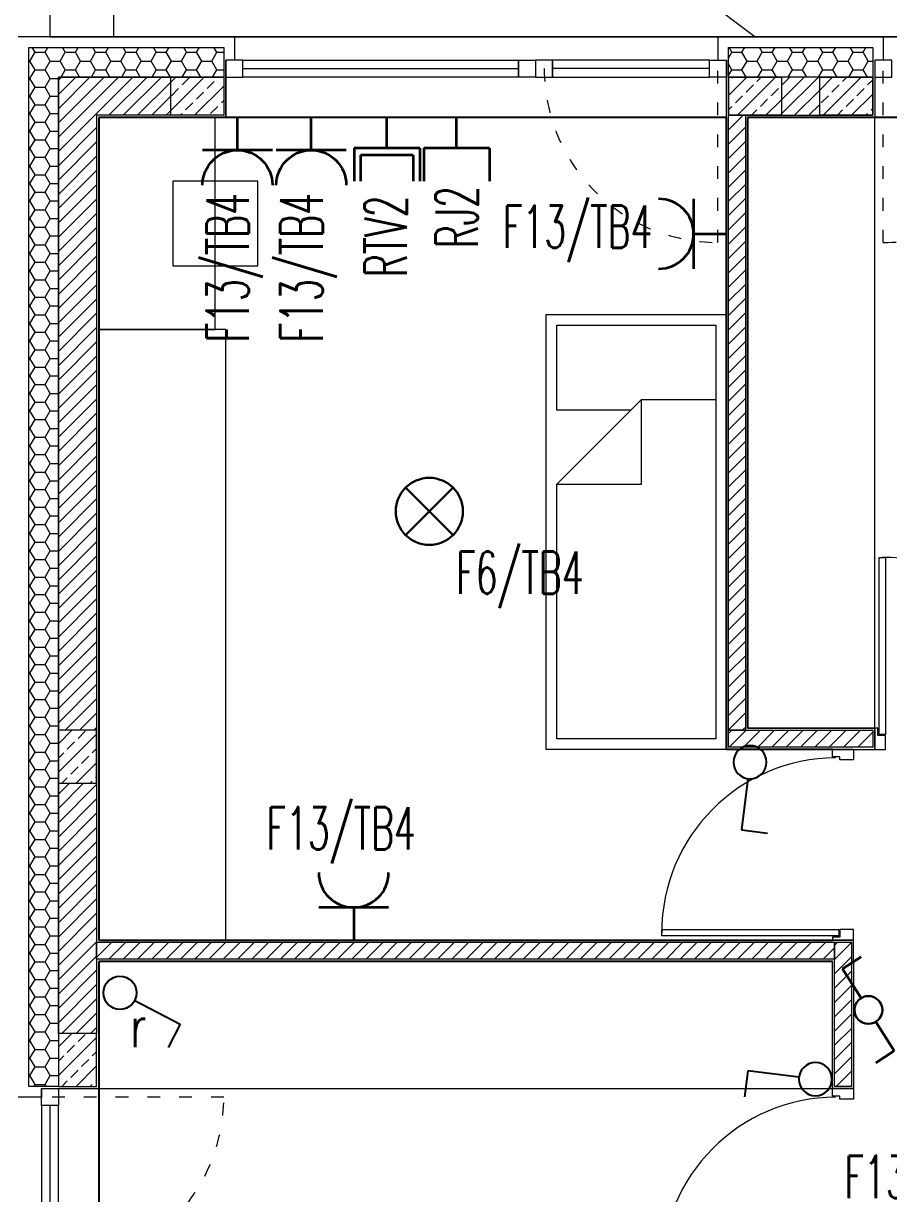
# Model space of a CAD drawing. Header units: millimetres. Extents: x 1780 to 154263, y -7240 to 17216.
# Drawn here: x 76991 to 77399, y 4032 to 4584 of the extents above; entities that cross this region are included whole.
import ezdxf

# ---------------------------------------------------------------- set-up
doc = ezdxf.new("R2010")
doc.units = ezdxf.units.MM
doc.linetypes.add('ACAD_ISO03W100', pattern=[30, 12, -18])
for name, color, linetype, lineweight in [('2d_SX_aranżacja niedrukowana', 191, 'Continuous', 5), ('2d_SX_gruba przekroje', 90, 'Continuous', 20), ('2d_SX_stolarka drzwiowa', 211, 'Continuous', 5), ('2d_SX_stolarka okienna', 5, 'Continuous', 5), ('2d_SX_stolarka okznaczenia', 251, 'Continuous', 5), ('2d_SX_szraf', 251, 'Continuous', 0), ('2d_SX_warstwy', 181, 'Continuous', 9), ('2d_SX_widok', 10, 'Continuous', 9)]:
    doc.layers.add(name, color=color, linetype=linetype, lineweight=lineweight)
doc.layers.add('2d_SX_powierzchnia', color=251, linetype='Continuous', plot=False)
doc.layers.add('2d_SX_rewizja 18 września', color=210, linetype='Continuous')
doc.layers.add('60 instalacje elektryka', color=10, linetype='Continuous')
doc.styles.add('OPIS', font='simplex.shx', dxfattribs={"width": 0.7, "height": 4})

# ---------------------------------------------------------------- blocks, each defined once
blk = doc.blocks.new('PDKLD A2')
at = {"layer": '2d_SX_szraf'}
h = blk.add_hatch(dxfattribs=at)
h.set_pattern_fill('ANSI31', color=8, scale=1.5, angle=180, style=0)
h.set_pattern_definition([(45, (8803.4214, -14537.1416), (-3.36759605, 3.36759605), [])])
h.paths.add_polyline_path([(82564, -11939.24), (82556, -11939.24), (82556, -11649.24), (82564, -11649.24)])
h = blk.add_hatch(dxfattribs=at)
h.set_pattern_fill('ANSI31', color=8, scale=1.5, angle=90, style=0)
h.set_pattern_definition([(45, (8770.9214, -14773.4844), (-3.36759605, 3.36759605), [])])
h.paths.add_polyline_path([(82556, -11947.24), (82556, -11939.24), (82624, -11939.24), (82624, -11947.24)])
h = blk.add_hatch(dxfattribs=at)
h.set_pattern_fill('ANSI31', color=8, scale=1.5, angle=90, style=0)
h.set_pattern_definition([(45, (8770.9214, -14493.4844), (-3.36759605, 3.36759605), [])])
h.paths.add_polyline_path([(82258, -12047.24), (82258, -12039.24), (82606, -12039.24), (82606, -12047.24)])
h = blk.add_hatch(dxfattribs=at)
h.set_pattern_fill('ANSI31', color=8, scale=1.5, angle=180, style=0)
h.set_pattern_definition([(45, (8803.4214, -14756.1416), (-3.36759605, 3.36759605), [])])
h.paths.add_polyline_path([(82614, -12107.24), (82606, -12107.24), (82606, -12039.24), (82614, -12039.24)])
at = {"layer": '2d_SX_aranżacja niedrukowana', "color": 8}
for p, q in [((82625, -11650.24), (82565, -11650.24)), ((82565, -11650.24), (82565, -11938.24)), ((82625, -11938.24), (82625, -11650.24)), ((82319, -11750.24), (82259, -11750.24)), ((82259, -11750.24), (82259, -12038.24)), ((82319, -12038.24), (82319, -11750.24)), ((82565, -11938.24), (82625, -11938.24)), ((82259, -12038.24), (82319, -12038.24)), ((82605, -12048.24), (82259, -12048.24)), ((82259, -12048.24), (82259, -12108.24)), ((82605, -12108.24), (82605, -12048.24)), ((82259, -12108.24), (82605, -12108.24))]:
    blk.add_line(p, q, dxfattribs=at)
for points in [[(82259, -11750.24), (82314, -11750.24), (82314, -11650.24), (82259, -11650.24)], [(82334, -11680.24), (82294, -11680.24), (82294, -11720.24), (82334, -11720.24)], [(82555, -11948.24), (82470, -11948.24), (82470, -11743.24), (82555, -11743.24)]]:
    blk.add_lwpolyline(points, close=True, dxfattribs=at)
for points in [[(82510, -11788.24), (82475, -11788.24), (82475, -11748.24), (82550, -11748.24), (82550, -11783.24)], [(82550, -11783.24), (82550, -11943.24), (82475, -11943.24), (82475, -11823.24)], [(82475, -11823.24), (82515, -11783.24)], [(82475, -11823.24), (82515, -11823.24), (82515, -11783.24)], [(82515, -11783.24), (82550, -11783.24)]]:
    blk.add_lwpolyline(points, dxfattribs=at)
at = {"layer": '2d_SX_gruba przekroje', "color": 8}
for p, q in [((82319, -11612.24), (82221, -11612.24)), ((82319, -11612.24), (82323, -11612.24)), ((82323, -11612.24), (82323, -11623.24)), ((82555, -11612.24), (82551, -11612.24)), ((82551, -11612.24), (82551, -11623.24)), ((82555, -11612.24), (82625, -11612.24)), ((82625, -11612.24), (82629, -11612.24)), ((82629, -11612.24), (82629, -11623.24)), ((82323, -11623.24), (82319, -11623.24)), ((82319, -11650.24), (82319, -11623.24)), ((82551, -11623.24), (82555, -11623.24)), ((82555, -11650.24), (82555, -11623.24)), ((82629, -11623.24), (82625, -11623.24)), ((82625, -11623.24), (82625, -11650.24)), ((82259, -12038.24), (82259, -11650.24)), ((82259, -11650.24), (82319, -11650.24)), ((82555, -11650.24), (82555, -11938.24)), ((82625, -11650.24), (82565, -11650.24)), ((82565, -11938.24), (82565, -11650.24)), ((82555, -11938.24), (82555, -11948.24)), ((82625, -11938.24), (82565, -11938.24)), ((82625, -11948.24), (82625, -11938.24)), ((82555, -11948.24), (82605, -11948.24)), ((82615, -11948.24), (82605, -11948.24)), ((82605, -11948.24), (82605, -11948.24)), ((82615, -11948.24), (82615, -11948.24)), ((82615, -11948.24), (82625, -11948.24)), ((82615, -12038.24), (82259, -12038.24)), ((82615, -12048.24), (82615, -12038.24)), ((82259, -12048.24), (82605, -12048.24)), ((82259, -12108.24), (82259, -12048.24)), ((82605, -12108.24), (82605, -12048.24)), ((82615, -12048.24), (82615, -12108.24)), ((82232, -12112.24), (82221, -12112.24)), ((82232, -12108.24), (82232, -12112.24)), ((82232, -12108.24), (82259, -12108.24)), ((82615, -12108.24), (82605, -12108.24))]:
    blk.add_line(p, q, dxfattribs=at)
at = {"layer": '2d_SX_powierzchnia', "color": 8}
for p, q in [((82555, -11650.24), (82259, -11650.24)), ((82259, -11650.24), (82259, -12038.24)), ((82555, -11948.24), (82555, -11650.24)), ((82983, -11650.24), (82565, -11650.24)), ((82565, -11650.24), (82565, -11938.24)), ((82605, -11948.24), (82555, -11948.24)), ((82259, -12038.24), (82555, -12038.24)), ((82555, -12038.24), (82605, -12038.24)), ((82605, -12048.24), (82259, -12048.24)), ((82259, -12048.24), (82259, -12323.24))]:
    blk.add_line(p, q, dxfattribs=at)
at = {"layer": '2d_SX_stolarka drzwiowa', "color": 8}
for points in [[(82627, -11941.24), (82627, -11857.74), (82630, -11857.74), (82630, -11941.24)], [(82608, -12036.24), (82524.5, -12036.24), (82524.5, -12033.24), (82608, -12033.24)]]:
    blk.add_lwpolyline(points, close=True, dxfattribs=at)
for points in [[(82630, -11941.74), (82626.5, -11941.74), (82626.5, -11938.24), (82625, -11938.24), (82625, -11948.24), (82630, -11948.24), (82630, -11941.74)], [(82605, -11951.74), (82605, -11948.24), (82615, -11948.24), (82615, -11953.24), (82608.5, -11953.24), (82608.5, -11951.74), (82605, -11951.74)], [(82608.5, -12033.24), (82608.5, -12036.74), (82605, -12036.74), (82605, -12038.24), (82615, -12038.24), (82615, -12033.24), (82608.5, -12033.24)], [(82605, -12111.74), (82605, -12108.24), (82615, -12108.24), (82615, -12113.24), (82608.5, -12113.24), (82608.5, -12111.74), (82605, -12111.74)]]:
    blk.add_lwpolyline(points, dxfattribs=at)
at = {"layer": '2d_SX_stolarka okienna', "color": 8, "linetype": 'ACAD_ISO03W100', "ltscale": 0.5}
for p, q in [((82551, -11709.24), (82551, -11627.24)), ((82629, -11709.24), (82629, -11627.24)), ((82318, -12112.24), (82236, -12112.24))]:
    blk.add_line(p, q, dxfattribs=at)
at = {"layer": '2d_SX_stolarka okienna', "color": 8}
for points in [[(82319, -11631.24), (82327, -11631.24), (82327, -11623.24), (82319, -11623.24), (82319, -11631.24)], [(82327, -11631.24), (82327, -11623.24), (82457, -11623.24), (82457, -11631.24)], [(82465, -11631.24), (82457, -11631.24), (82457, -11623.24), (82465, -11623.24), (82465, -11631.24)], [(82465, -11631.24), (82473, -11631.24), (82473, -11623.24), (82465, -11623.24), (82465, -11631.24)], [(82547, -11631.24), (82547, -11623.24), (82473, -11623.24), (82473, -11631.24)], [(82555, -11631.24), (82547, -11631.24), (82547, -11623.24), (82555, -11623.24), (82555, -11631.24)], [(82625, -11631.24), (82633, -11631.24), (82633, -11623.24), (82625, -11623.24), (82625, -11631.24)], [(82240, -12108.24), (82240, -12116.24), (82232, -12116.24), (82232, -12108.24), (82240, -12108.24)], [(82240, -12116.24), (82232, -12116.24), (82232, -12190.24), (82240, -12190.24)]]:
    blk.add_lwpolyline(points, close=True, dxfattribs=at)
for points in [[(82327, -11627.24), (82457, -11627.24)], [(82547, -11627.24), (82473, -11627.24)], [(82236, -12116.24), (82236, -12190.24)]]:
    blk.add_lwpolyline(points, dxfattribs=at)
at = {"layer": '2d_SX_stolarka okienna', "color": 8, "linetype": 'ACAD_ISO03W100', "ltscale": 0.5}
for centre, start, end in [((82551.17, -11627.17), 180.0486, 269.8832), ((82628.84, -11627.17), 270.1168, 359.9514), ((82235.93, -12112.07), 270.0486, 359.8832)]:
    blk.add_arc(centre, 82.07, start, end, dxfattribs=at)
at = {"layer": '2d_SX_stolarka okznaczenia', "color": 8}
for centre, start, end in [((82628.58, -11940.16), 0.2975, 90.0508), ((82606.93, -12034.66), 90.2975, 180.0508), ((82606.93, -12194.66), 90.2975, 180.0508)]:
    blk.add_arc(centre, 82.43, start, end, dxfattribs=at)
at = {"layer": '2d_SX_szraf', "color": 8}
for p, q in [((82266, -11359.24), (82266, -11612.24)), ((82568.45, -11612.24), (82366, -11459.24))]:
    blk.add_line(p, q, dxfattribs=at)
at = {"layer": '2d_SX_szraf', "color": 8, "linetype": 'Continuous'}
for p, q in [((82226.61, -11623.67), (82228.99, -11619.54)), ((82228.99, -11619.54), (82227.66, -11617.24)), ((82228.99, -11619.54), (82233.75, -11619.54)), ((82233.75, -11619.54), (82235.08, -11617.24)), ((82236.13, -11623.67), (82233.75, -11619.54)), ((82240.89, -11623.67), (82243.27, -11619.54)), ((82243.27, -11619.54), (82241.94, -11617.24)), ((82243.28, -11619.54), (82248.04, -11619.54)), ((82248.04, -11619.54), (82249.37, -11617.24)), ((82250.42, -11623.67), (82248.04, -11619.54)), ((82255.18, -11623.67), (82257.56, -11619.54)), ((82257.56, -11619.54), (82256.23, -11617.24)), ((82257.56, -11619.54), (82262.33, -11619.54)), ((82262.32, -11619.54), (82263.66, -11617.24)), ((82264.71, -11623.67), (82262.32, -11619.54)), ((82269.47, -11623.67), (82271.85, -11619.54)), ((82271.85, -11619.54), (82270.52, -11617.24)), ((82271.85, -11619.54), (82276.61, -11619.54)), ((82276.61, -11619.54), (82277.94, -11617.24)), ((82278.99, -11623.67), (82276.61, -11619.54)), ((82283.76, -11623.67), (82286.14, -11619.54)), ((82286.14, -11619.54), (82284.81, -11617.24)), ((82286.14, -11619.54), (82290.9, -11619.54)), ((82290.9, -11619.54), (82292.23, -11617.24)), ((82293.28, -11623.67), (82290.9, -11619.54)), ((82298.04, -11623.67), (82300.42, -11619.54)), ((82300.42, -11619.54), (82299.09, -11617.24)), ((82300.43, -11619.54), (82305.19, -11619.54)), ((82305.19, -11619.54), (82306.52, -11617.24)), ((82307.57, -11623.67), (82305.19, -11619.54)), ((82312.33, -11623.67), (82314.71, -11619.54)), ((82314.71, -11619.54), (82313.38, -11617.24)), ((82314.71, -11619.54), (82318, -11619.54)), ((82556, -11622.31), (82557.6, -11619.54)), ((82557.6, -11619.54), (82556.27, -11617.24)), ((82557.6, -11619.54), (82562.36, -11619.54)), ((82562.36, -11619.54), (82563.69, -11617.24)), ((82564.74, -11623.67), (82562.36, -11619.54)), ((82569.51, -11623.67), (82571.89, -11619.54)), ((82571.89, -11619.54), (82570.56, -11617.24)), ((82571.89, -11619.54), (82576.65, -11619.54)), ((82576.65, -11619.54), (82577.98, -11617.24)), ((82579.03, -11623.67), (82576.65, -11619.54)), ((82583.79, -11623.67), (82586.17, -11619.54)), ((82586.17, -11619.54), (82584.84, -11617.24)), ((82586.18, -11619.54), (82590.94, -11619.54)), ((82590.94, -11619.54), (82592.27, -11617.24)), ((82593.32, -11623.67), (82590.94, -11619.54)), ((82598.08, -11623.67), (82600.46, -11619.54)), ((82600.46, -11619.54), (82599.13, -11617.24)), ((82600.46, -11619.54), (82605.23, -11619.54)), ((82605.22, -11619.54), (82606.56, -11617.24)), ((82607.61, -11623.67), (82605.22, -11619.54)), ((82612.37, -11623.67), (82614.75, -11619.54)), ((82614.75, -11619.54), (82613.42, -11617.24)), ((82614.75, -11619.54), (82619.51, -11619.54)), ((82619.51, -11619.54), (82620.84, -11617.24)), ((82621.89, -11623.67), (82619.51, -11619.54)), ((82226, -11623.67), (82226.61, -11623.67)), ((82228.99, -11627.79), (82226.61, -11623.67)), ((82233.75, -11627.79), (82236.13, -11623.67)), ((82236.13, -11623.67), (82240.89, -11623.67)), ((82243.27, -11627.79), (82240.89, -11623.67)), ((82248.04, -11627.79), (82250.42, -11623.67)), ((82250.42, -11623.67), (82255.18, -11623.67)), ((82257.56, -11627.79), (82255.18, -11623.67)), ((82262.32, -11627.79), (82264.71, -11623.67)), ((82264.71, -11623.67), (82269.47, -11623.67)), ((82271.85, -11627.79), (82269.47, -11623.67)), ((82276.61, -11627.79), (82278.99, -11623.67)), ((82278.99, -11623.67), (82283.76, -11623.67)), ((82286.14, -11627.79), (82283.76, -11623.67)), ((82290.9, -11627.79), (82293.28, -11623.67)), ((82293.28, -11623.67), (82298.04, -11623.67)), ((82300.42, -11627.79), (82298.04, -11623.67)), ((82305.19, -11627.79), (82307.57, -11623.67)), ((82307.57, -11623.67), (82312.33, -11623.67)), ((82314.71, -11627.79), (82312.33, -11623.67)), ((82557.6, -11627.79), (82556, -11625.02)), ((82562.36, -11627.79), (82564.74, -11623.67)), ((82564.74, -11623.67), (82569.51, -11623.67)), ((82571.89, -11627.79), (82569.51, -11623.67)), ((82576.65, -11627.79), (82579.03, -11623.67)), ((82579.03, -11623.67), (82583.79, -11623.67)), ((82586.17, -11627.79), (82583.79, -11623.67)), ((82590.94, -11627.79), (82593.32, -11623.67)), ((82593.32, -11623.67), (82598.08, -11623.67)), ((82600.46, -11627.79), (82598.08, -11623.67)), ((82605.22, -11627.79), (82607.61, -11623.67)), ((82607.61, -11623.67), (82612.37, -11623.67)), ((82614.75, -11627.79), (82612.37, -11623.67)), ((82619.51, -11627.79), (82621.89, -11623.67)), ((82621.89, -11623.67), (82624, -11623.67)), ((82226, -11631.91), (82226.61, -11631.91)), ((82226.61, -11631.91), (82228.99, -11627.79)), ((82228.99, -11636.04), (82226.61, -11631.91)), ((82228.99, -11627.79), (82233.75, -11627.79)), ((82236.13, -11631.91), (82233.75, -11627.79)), ((82233.75, -11636.04), (82236.13, -11631.91)), ((82236.13, -11631.91), (82240, -11631.91)), ((82240, -11632.66), (82241.42, -11631.24)), ((82240, -11639.39), (82248.16, -11631.24)), ((82240, -11646.13), (82254.89, -11631.24)), ((82240, -11652.86), (82261.63, -11631.24)), ((82240, -11659.6), (82268.36, -11631.24)), ((82240, -11666.33), (82275.1, -11631.24)), ((82241.29, -11631.24), (82243.27, -11627.79)), ((82243.28, -11627.79), (82248.04, -11627.79)), ((82250.03, -11631.24), (82248.04, -11627.79)), ((82255.57, -11631.24), (82257.56, -11627.79)), ((82257.56, -11627.79), (82262.33, -11627.79)), ((82264.31, -11631.24), (82262.32, -11627.79)), ((82263.84, -11649.24), (82281.84, -11631.24)), ((82269.86, -11631.24), (82271.85, -11627.79)), ((82270.57, -11649.24), (82288.57, -11631.24)), ((82271.85, -11627.79), (82276.61, -11627.79)), ((82278.6, -11631.24), (82276.61, -11627.79)), ((82284.15, -11631.24), (82286.14, -11627.79)), ((82286.14, -11627.79), (82290.9, -11627.79)), ((82292.89, -11631.24), (82290.9, -11627.79)), ((82292.99, -11633.55), (82295.31, -11631.24)), ((82292.99, -11647.03), (82308.78, -11631.24)), ((82298.32, -11634.95), (82301.69, -11631.58)), ((82298.44, -11631.24), (82300.42, -11627.79)), ((82300.43, -11627.79), (82305.19, -11627.79)), ((82307.18, -11631.24), (82305.19, -11627.79)), ((82312.72, -11631.24), (82314.71, -11627.79)), ((82314.71, -11627.79), (82318, -11627.79)), ((82315.16, -11631.58), (82315.51, -11631.24)), ((82556, -11630.56), (82557.6, -11627.79)), ((82556, -11639.95), (82564.71, -11631.24)), ((82557.6, -11627.79), (82562.36, -11627.79)), ((82557.63, -11631.58), (82557.98, -11631.24)), ((82560.18, -11649.24), (82578.18, -11631.24)), ((82564.35, -11631.24), (82562.36, -11627.79)), ((82569.42, -11633.27), (82571.45, -11631.24)), ((82569.9, -11631.24), (82571.89, -11627.79)), ((82571.89, -11627.79), (82576.65, -11627.79)), ((82578.64, -11631.24), (82576.65, -11627.79)), ((82581, -11635.15), (82584.92, -11631.24)), ((82581, -11641.89), (82591.65, -11631.24)), ((82581, -11648.62), (82598.39, -11631.24)), ((82584.19, -11631.24), (82586.17, -11627.79)), ((82586.18, -11627.79), (82590.94, -11627.79)), ((82592.93, -11631.24), (82590.94, -11627.79)), ((82598.47, -11631.24), (82600.46, -11627.79)), ((82599, -11637.36), (82605.12, -11631.24)), ((82600.46, -11627.79), (82605.23, -11627.79)), ((82600.59, -11649.24), (82618.59, -11631.24)), ((82607.21, -11631.24), (82605.22, -11627.79)), ((82609.83, -11633.27), (82611.86, -11631.24)), ((82612.76, -11631.24), (82614.75, -11627.79)), ((82614.75, -11627.79), (82619.51, -11627.79)), ((82621.5, -11631.24), (82619.51, -11627.79)), ((82226.61, -11640.16), (82228.99, -11636.04)), ((82228.99, -11636.04), (82233.75, -11636.04)), ((82236.13, -11640.16), (82233.75, -11636.04)), ((82277.31, -11649.24), (82292.99, -11633.55)), ((82293.27, -11640), (82296.64, -11636.64)), ((82304.25, -11649.24), (82317.99, -11635.5)), ((82310.11, -11636.64), (82313.48, -11633.27)), ((82317.99, -11635.5), (82318, -11635.48)), ((82564.36, -11638.32), (82567.73, -11634.95)), ((82576.15, -11640), (82579.52, -11636.64)), ((82587.12, -11649.24), (82599, -11637.36)), ((82604.78, -11638.32), (82608.14, -11634.95)), ((82616.56, -11640), (82619.93, -11636.64)), ((82621.61, -11634.95), (82624, -11632.56)), ((82226, -11640.16), (82226.61, -11640.16)), ((82228.99, -11644.29), (82226.61, -11640.16)), ((82233.75, -11644.29), (82236.13, -11640.16)), ((82236.13, -11640.16), (82240, -11640.16)), ((82284.04, -11649.24), (82292.99, -11640.29)), ((82300.01, -11646.74), (82303.38, -11643.37)), ((82305.06, -11641.69), (82308.43, -11638.32)), ((82316.85, -11643.37), (82317.99, -11642.23)), ((82317.99, -11642.23), (82318, -11642.21)), ((82559.31, -11643.37), (82562.68, -11640)), ((82571.1, -11645.05), (82574.47, -11641.69)), ((82573.65, -11649.24), (82581, -11641.89)), ((82599.72, -11643.37), (82603.09, -11640)), ((82611.51, -11645.05), (82614.88, -11641.69)), ((82614.07, -11649.24), (82624, -11639.3)), ((82226, -11648.41), (82226.61, -11648.41)), ((82226.61, -11648.41), (82228.99, -11644.29)), ((82228.99, -11652.54), (82226.61, -11648.41)), ((82228.99, -11644.29), (82233.75, -11644.29)), ((82236.13, -11648.41), (82233.75, -11644.29)), ((82233.75, -11652.54), (82236.13, -11648.41)), ((82236.13, -11648.41), (82240, -11648.41)), ((82290.78, -11649.24), (82292.99, -11647.03)), ((82297.51, -11649.24), (82298.32, -11648.42)), ((82311.79, -11648.42), (82315.16, -11645.05)), ((82317.99, -11648.97), (82318, -11648.95)), ((82556, -11646.68), (82557.63, -11645.05)), ((82566.92, -11649.24), (82569.42, -11646.74)), ((82580.39, -11649.24), (82581, -11648.62)), ((82593.86, -11649.24), (82599, -11644.09)), ((82607.33, -11649.24), (82609.83, -11646.74)), ((82620.8, -11649.24), (82621.61, -11648.42)), ((82623.3, -11646.74), (82624, -11646.03)), ((82226.61, -11656.66), (82228.99, -11652.54)), ((82228.99, -11652.54), (82233.75, -11652.54)), ((82236.13, -11656.66), (82233.75, -11652.54)), ((82317.72, -11649.24), (82317.99, -11648.97)), ((82226, -11656.66), (82226.61, -11656.66)), ((82228.99, -11660.79), (82226.61, -11656.66)), ((82233.75, -11660.79), (82236.13, -11656.66)), ((82236.13, -11656.66), (82240, -11656.66)), ((82240, -11673.07), (82258, -11655.07)), ((82226, -11664.91), (82226.61, -11664.91)), ((82226.61, -11664.91), (82228.99, -11660.79)), ((82228.99, -11669.03), (82226.61, -11664.91)), ((82228.99, -11660.79), (82233.75, -11660.79)), ((82236.13, -11664.91), (82233.75, -11660.79)), ((82233.75, -11669.03), (82236.13, -11664.91)), ((82236.13, -11664.91), (82240, -11664.91)), ((82240, -11679.8), (82258, -11661.8)), ((82226.61, -11673.16), (82228.99, -11669.03)), ((82228.99, -11669.03), (82233.75, -11669.03)), ((82236.13, -11673.16), (82233.75, -11669.03)), ((82240, -11686.54), (82258, -11668.54)), ((82226, -11673.16), (82226.61, -11673.16)), ((82228.99, -11677.28), (82226.61, -11673.16)), ((82233.75, -11677.28), (82236.13, -11673.16)), ((82236.13, -11673.16), (82240, -11673.16)), ((82240, -11693.27), (82258, -11675.27)), ((82226, -11681.41), (82226.61, -11681.41)), ((82226.61, -11681.41), (82228.99, -11677.28)), ((82228.99, -11685.53), (82226.61, -11681.41)), ((82228.99, -11677.28), (82233.75, -11677.28)), ((82236.13, -11681.41), (82233.75, -11677.28)), ((82233.75, -11685.53), (82236.13, -11681.41)), ((82236.13, -11681.41), (82240, -11681.41)), ((82240, -11700.01), (82258, -11682.01)), ((82226.61, -11689.66), (82228.99, -11685.53)), ((82228.99, -11685.53), (82233.75, -11685.53)), ((82236.13, -11689.66), (82233.75, -11685.53)), ((82226, -11689.66), (82226.61, -11689.66)), ((82228.99, -11693.78), (82226.61, -11689.66)), ((82233.75, -11693.78), (82236.13, -11689.66)), ((82236.13, -11689.66), (82240, -11689.66)), ((82240, -11706.74), (82258, -11688.74)), ((82226, -11697.91), (82226.61, -11697.91)), ((82226.61, -11697.91), (82228.99, -11693.78)), ((82228.99, -11702.03), (82226.61, -11697.91)), ((82228.99, -11693.78), (82233.75, -11693.78)), ((82236.13, -11697.91), (82233.75, -11693.78)), ((82233.75, -11702.03), (82236.13, -11697.91)), ((82236.13, -11697.91), (82240, -11697.91)), ((82240, -11713.48), (82258, -11695.48)), ((82226.61, -11706.15), (82228.99, -11702.03)), ((82228.99, -11702.03), (82233.75, -11702.03)), ((82236.13, -11706.15), (82233.75, -11702.03)), ((82240, -11720.21), (82258, -11702.21)), ((82226, -11706.15), (82226.61, -11706.15)), ((82228.99, -11710.28), (82226.61, -11706.15)), ((82233.75, -11710.28), (82236.13, -11706.15)), ((82236.13, -11706.15), (82240, -11706.15)), ((82240, -11726.95), (82258, -11708.95)), ((82226, -11714.4), (82226.61, -11714.4)), ((82226.61, -11714.4), (82228.99, -11710.28)), ((82228.99, -11718.53), (82226.61, -11714.4)), ((82228.99, -11710.28), (82233.75, -11710.28)), ((82236.13, -11714.4), (82233.75, -11710.28)), ((82233.75, -11718.53), (82236.13, -11714.4)), ((82236.13, -11714.4), (82240, -11714.4)), ((82226.61, -11722.65), (82228.99, -11718.53)), ((82228.99, -11718.53), (82233.75, -11718.53)), ((82236.13, -11722.65), (82233.75, -11718.53)), ((82240, -11733.68), (82258, -11715.68)), ((82226, -11722.65), (82226.61, -11722.65)), ((82228.99, -11726.78), (82226.61, -11722.65)), ((82233.75, -11726.78), (82236.13, -11722.65)), ((82236.13, -11722.65), (82240, -11722.65)), ((82240, -11740.42), (82258, -11722.42)), ((82226, -11730.9), (82226.61, -11730.9)), ((82226.61, -11730.9), (82228.99, -11726.78)), ((82228.99, -11735.03), (82226.61, -11730.9)), ((82228.99, -11726.78), (82233.75, -11726.78)), ((82236.13, -11730.9), (82233.75, -11726.78)), ((82233.75, -11735.03), (82236.13, -11730.9)), ((82236.13, -11730.9), (82240, -11730.9)), ((82240, -11747.16), (82258, -11729.16)), ((82226.61, -11739.15), (82228.99, -11735.03)), ((82228.99, -11735.03), (82233.75, -11735.03)), ((82236.13, -11739.15), (82233.75, -11735.03)), ((82240, -11753.89), (82258, -11735.89)), ((82226, -11739.15), (82226.61, -11739.15)), ((82228.99, -11743.27), (82226.61, -11739.15)), ((82233.75, -11743.27), (82236.13, -11739.15)), ((82236.13, -11739.15), (82240, -11739.15)), ((82240, -11760.63), (82258, -11742.63)), ((82226, -11747.4), (82226.61, -11747.4)), ((82226.61, -11747.4), (82228.99, -11743.27)), ((82228.99, -11751.52), (82226.61, -11747.4)), ((82228.99, -11743.27), (82233.75, -11743.27)), ((82236.13, -11747.4), (82233.75, -11743.27)), ((82233.75, -11751.52), (82236.13, -11747.4)), ((82236.13, -11747.4), (82240, -11747.4)), ((82226.61, -11755.65), (82228.99, -11751.52)), ((82228.99, -11751.52), (82233.75, -11751.52)), ((82236.13, -11755.65), (82233.75, -11751.52)), ((82240, -11767.36), (82258, -11749.36)), ((82226, -11755.65), (82226.61, -11755.65)), ((82228.99, -11759.77), (82226.61, -11755.65)), ((82233.75, -11759.77), (82236.13, -11755.65)), ((82236.13, -11755.65), (82240, -11755.65)), ((82240, -11774.1), (82258, -11756.1)), ((82226, -11763.9), (82226.61, -11763.9)), ((82226.61, -11763.9), (82228.99, -11759.77)), ((82228.99, -11768.02), (82226.61, -11763.9)), ((82228.99, -11759.77), (82233.75, -11759.77)), ((82236.13, -11763.9), (82233.75, -11759.77)), ((82233.75, -11768.02), (82236.13, -11763.9)), ((82236.13, -11763.9), (82240, -11763.9)), ((82240, -11780.83), (82258, -11762.83)), ((82226.61, -11772.15), (82228.99, -11768.02)), ((82228.99, -11768.02), (82233.75, -11768.02)), ((82236.13, -11772.15), (82233.75, -11768.02)), ((82240, -11787.57), (82258, -11769.57)), ((82226, -11772.15), (82226.61, -11772.15)), ((82228.99, -11776.27), (82226.61, -11772.15)), ((82233.75, -11776.27), (82236.13, -11772.15)), ((82236.13, -11772.15), (82240, -11772.15)), ((82226, -11780.39), (82226.61, -11780.39)), ((82226.61, -11780.39), (82228.99, -11776.27)), ((82228.99, -11784.52), (82226.61, -11780.39)), ((82228.99, -11776.27), (82233.75, -11776.27)), ((82236.13, -11780.39), (82233.75, -11776.27)), ((82233.75, -11784.52), (82236.13, -11780.39)), ((82236.13, -11780.39), (82240, -11780.39)), ((82240, -11794.3), (82258, -11776.3)), ((82226.61, -11788.64), (82228.99, -11784.52)), ((82228.99, -11784.52), (82233.75, -11784.52)), ((82236.13, -11788.64), (82233.75, -11784.52)), ((82240, -11801.04), (82258, -11783.04)), ((82226, -11788.64), (82226.61, -11788.64)), ((82228.99, -11792.77), (82226.61, -11788.64)), ((82233.75, -11792.77), (82236.13, -11788.64)), ((82236.13, -11788.64), (82240, -11788.64)), ((82240, -11807.77), (82258, -11789.77)), ((82226, -11796.89), (82226.61, -11796.89)), ((82226.61, -11796.89), (82228.99, -11792.77)), ((82228.99, -11801.02), (82226.61, -11796.89)), ((82228.99, -11792.77), (82233.75, -11792.77)), ((82236.13, -11796.89), (82233.75, -11792.77)), ((82233.75, -11801.02), (82236.13, -11796.89)), ((82236.13, -11796.89), (82240, -11796.89)), ((82240, -11814.51), (82258, -11796.51)), ((82226.61, -11805.14), (82228.99, -11801.02)), ((82228.99, -11801.02), (82233.75, -11801.02)), ((82236.13, -11805.14), (82233.75, -11801.02)), ((82240, -11821.24), (82258, -11803.24)), ((82226, -11805.14), (82226.61, -11805.14)), ((82228.99, -11809.27), (82226.61, -11805.14)), ((82233.75, -11809.27), (82236.13, -11805.14)), ((82236.13, -11805.14), (82240, -11805.14)), ((82226, -11813.39), (82226.61, -11813.39)), ((82226.61, -11813.39), (82228.99, -11809.27)), ((82228.99, -11817.51), (82226.61, -11813.39)), ((82228.99, -11809.27), (82233.75, -11809.27)), ((82236.13, -11813.39), (82233.75, -11809.27)), ((82233.75, -11817.51), (82236.13, -11813.39)), ((82236.13, -11813.39), (82240, -11813.39)), ((82240, -11827.98), (82258, -11809.98)), ((82226.61, -11821.64), (82228.99, -11817.51)), ((82228.99, -11817.51), (82233.75, -11817.51)), ((82236.13, -11821.64), (82233.75, -11817.51)), ((82240, -11834.71), (82258, -11816.71)), ((82226, -11821.64), (82226.61, -11821.64)), ((82228.99, -11825.76), (82226.61, -11821.64)), ((82233.75, -11825.76), (82236.13, -11821.64)), ((82236.13, -11821.64), (82240, -11821.64)), ((82240, -11841.45), (82258, -11823.45)), ((82226, -11829.89), (82226.61, -11829.89)), ((82226.61, -11829.89), (82228.99, -11825.76)), ((82228.99, -11834.01), (82226.61, -11829.89)), ((82228.99, -11825.76), (82233.75, -11825.76)), ((82236.13, -11829.89), (82233.75, -11825.76)), ((82233.75, -11834.01), (82236.13, -11829.89)), ((82236.13, -11829.89), (82240, -11829.89)), ((82240, -11848.18), (82258, -11830.18)), ((82226.61, -11838.14), (82228.99, -11834.01)), ((82228.99, -11834.01), (82233.75, -11834.01)), ((82236.13, -11838.14), (82233.75, -11834.01)), ((82226, -11838.14), (82226.61, -11838.14)), ((82228.99, -11842.26), (82226.61, -11838.14)), ((82233.75, -11842.26), (82236.13, -11838.14)), ((82236.13, -11838.14), (82240, -11838.14)), ((82240, -11854.92), (82258, -11836.92)), ((82226, -11846.39), (82226.61, -11846.39)), ((82226.61, -11846.39), (82228.99, -11842.26)), ((82228.99, -11850.51), (82226.61, -11846.39)), ((82228.99, -11842.26), (82233.75, -11842.26)), ((82236.13, -11846.39), (82233.75, -11842.26)), ((82233.75, -11850.51), (82236.13, -11846.39)), ((82236.13, -11846.39), (82240, -11846.39)), ((82240, -11861.65), (82258, -11843.65)), ((82226.61, -11854.63), (82228.99, -11850.51)), ((82228.99, -11850.51), (82233.75, -11850.51)), ((82236.13, -11854.63), (82233.75, -11850.51)), ((82240, -11868.39), (82258, -11850.39)), ((82226, -11854.63), (82226.61, -11854.63)), ((82228.99, -11858.76), (82226.61, -11854.63)), ((82233.75, -11858.76), (82236.13, -11854.63)), ((82236.13, -11854.63), (82240, -11854.63)), ((82240, -11875.12), (82258, -11857.12)), ((82226, -11862.88), (82226.61, -11862.88)), ((82226.61, -11862.88), (82228.99, -11858.76)), ((82228.99, -11867.01), (82226.61, -11862.88)), ((82228.99, -11858.76), (82233.75, -11858.76)), ((82236.13, -11862.88), (82233.75, -11858.76)), ((82233.75, -11867.01), (82236.13, -11862.88)), ((82236.13, -11862.88), (82240, -11862.88)), ((82240, -11881.86), (82258, -11863.86)), ((82226.61, -11871.13), (82228.99, -11867.01)), ((82228.99, -11867.01), (82233.75, -11867.01)), ((82236.13, -11871.13), (82233.75, -11867.01)), ((82226, -11871.13), (82226.61, -11871.13)), ((82228.99, -11875.26), (82226.61, -11871.13)), ((82233.75, -11875.26), (82236.13, -11871.13)), ((82236.13, -11871.13), (82240, -11871.13)), ((82240, -11888.59), (82258, -11870.59)), ((82226, -11879.38), (82226.61, -11879.38)), ((82226.61, -11879.38), (82228.99, -11875.26)), ((82228.99, -11883.51), (82226.61, -11879.38)), ((82228.99, -11875.26), (82233.75, -11875.26)), ((82236.13, -11879.38), (82233.75, -11875.26)), ((82233.75, -11883.51), (82236.13, -11879.38)), ((82236.13, -11879.38), (82240, -11879.38)), ((82240, -11895.33), (82258, -11877.33)), ((82226.61, -11887.63), (82228.99, -11883.51)), ((82228.99, -11883.51), (82233.75, -11883.51)), ((82236.13, -11887.63), (82233.75, -11883.51)), ((82240, -11902.06), (82258, -11884.06)), ((82226, -11887.63), (82226.61, -11887.63)), ((82228.99, -11891.75), (82226.61, -11887.63)), ((82226.61, -11895.88), (82228.99, -11891.75)), ((82228.99, -11891.75), (82233.75, -11891.75)), ((82233.75, -11891.75), (82236.13, -11887.63)), ((82236.13, -11895.88), (82233.75, -11891.75)), ((82236.13, -11887.63), (82240, -11887.63)), ((82240, -11908.8), (82258, -11890.8)), ((82226, -11895.88), (82226.61, -11895.88)), ((82228.99, -11900), (82226.61, -11895.88)), ((82233.75, -11900), (82236.13, -11895.88)), ((82236.13, -11895.88), (82240, -11895.88)), ((82226.61, -11904.13), (82228.99, -11900)), ((82228.99, -11900), (82233.75, -11900)), ((82236.13, -11904.13), (82233.75, -11900)), ((82240, -11915.54), (82258, -11897.54)), ((82226, -11904.13), (82226.61, -11904.13)), ((82228.99, -11908.25), (82226.61, -11904.13)), ((82226.61, -11912.38), (82228.99, -11908.25)), ((82228.99, -11908.25), (82233.75, -11908.25)), ((82233.75, -11908.25), (82236.13, -11904.13)), ((82236.13, -11912.38), (82233.75, -11908.25)), ((82236.13, -11904.13), (82240, -11904.13)), ((82240, -11922.27), (82258, -11904.27)), ((82226, -11912.38), (82226.61, -11912.38)), ((82228.99, -11916.5), (82226.61, -11912.38)), ((82233.75, -11916.5), (82236.13, -11912.38)), ((82236.13, -11912.38), (82240, -11912.38)), ((82240, -11929.01), (82258, -11911.01)), ((82226.61, -11920.63), (82228.99, -11916.5)), ((82228.99, -11916.5), (82233.75, -11916.5)), ((82236.13, -11920.63), (82233.75, -11916.5)), ((82240, -11935.74), (82258, -11917.74)), ((82226, -11920.63), (82226.61, -11920.63)), ((82228.99, -11924.75), (82226.61, -11920.63)), ((82226.61, -11928.87), (82228.99, -11924.75)), ((82228.99, -11924.75), (82233.75, -11924.75)), ((82233.75, -11924.75), (82236.13, -11920.63)), ((82236.13, -11928.87), (82233.75, -11924.75)), ((82236.13, -11920.63), (82240, -11920.63)), ((82243.24, -11939.24), (82258, -11924.48)), ((82226, -11928.87), (82226.61, -11928.87)), ((82228.99, -11933), (82226.61, -11928.87)), ((82233.75, -11933), (82236.13, -11928.87)), ((82236.13, -11928.87), (82240, -11928.87)), ((82226.61, -11937.12), (82228.99, -11933)), ((82228.99, -11933), (82233.75, -11933)), ((82236.13, -11937.12), (82233.75, -11933)), ((82249.98, -11939.24), (82258, -11931.21)), ((82226, -11937.12), (82226.61, -11937.12)), ((82228.99, -11941.25), (82226.61, -11937.12)), ((82226.61, -11945.37), (82228.99, -11941.25)), ((82228.99, -11941.25), (82233.75, -11941.25)), ((82233.75, -11941.25), (82236.13, -11937.12)), ((82236.13, -11945.37), (82233.75, -11941.25)), ((82236.13, -11937.12), (82240, -11937.12)), ((82240, -11945.6), (82246.37, -11939.24)), ((82240, -11959.08), (82258, -11941.08)), ((82249.26, -11943.09), (82252.62, -11939.72)), ((82256.71, -11939.24), (82258, -11937.95)), ((82226, -11945.37), (82226.61, -11945.37)), ((82228.99, -11949.5), (82226.61, -11945.37)), ((82233.75, -11949.5), (82236.13, -11945.37)), ((82236.13, -11945.37), (82240, -11945.37)), ((82240, -11942.48), (82240, -11942.48)), ((82244.2, -11948.14), (82247.57, -11944.77)), ((82226.61, -11953.62), (82228.99, -11949.5)), ((82228.99, -11949.5), (82233.75, -11949.5)), ((82236.13, -11953.62), (82233.75, -11949.5)), ((82240, -11949.21), (82240, -11949.21)), ((82240, -11952.34), (82242.52, -11949.82)), ((82250.94, -11954.87), (82254.31, -11951.51)), ((82255.99, -11949.82), (82258, -11947.81)), ((82226, -11953.62), (82226.61, -11953.62)), ((82228.99, -11957.75), (82226.61, -11953.62)), ((82226.61, -11961.87), (82228.99, -11957.75)), ((82228.99, -11957.75), (82233.75, -11957.75)), ((82233.75, -11957.75), (82236.13, -11953.62)), ((82236.13, -11961.87), (82233.75, -11957.75)), ((82236.13, -11953.62), (82240, -11953.62)), ((82240, -11955.95), (82240, -11955.95)), ((82245.89, -11959.92), (82249.26, -11956.56)), ((82248.31, -11964.24), (82258, -11954.55)), ((82226, -11961.87), (82226.61, -11961.87)), ((82228.99, -11965.99), (82226.61, -11961.87)), ((82233.75, -11965.99), (82236.13, -11961.87)), ((82236.13, -11961.87), (82240, -11961.87)), ((82240, -11962.68), (82240, -11962.68)), ((82241.58, -11964.24), (82244.2, -11961.61)), ((82255.05, -11964.24), (82255.99, -11963.29)), ((82257.67, -11961.61), (82258, -11961.28)), ((82226.61, -11970.12), (82228.99, -11965.99)), ((82228.99, -11965.99), (82233.75, -11965.99)), ((82236.13, -11970.12), (82233.75, -11965.99)), ((82240, -11969.42), (82245.18, -11964.24)), ((82240, -11976.15), (82251.92, -11964.24)), ((82240, -11982.89), (82258, -11964.89)), ((82226, -11970.12), (82226.61, -11970.12)), ((82228.99, -11974.24), (82226.61, -11970.12)), ((82226.61, -11978.37), (82228.99, -11974.24)), ((82228.99, -11974.24), (82233.75, -11974.24)), ((82233.75, -11974.24), (82236.13, -11970.12)), ((82236.13, -11978.37), (82233.75, -11974.24)), ((82236.13, -11970.12), (82240, -11970.12)), ((82240, -11989.62), (82258, -11971.62)), ((82226, -11978.37), (82226.61, -11978.37)), ((82228.99, -11982.49), (82226.61, -11978.37)), ((82233.75, -11982.49), (82236.13, -11978.37)), ((82236.13, -11978.37), (82240, -11978.37)), ((82240, -11996.36), (82258, -11978.36)), ((82226.61, -11986.62), (82228.99, -11982.49)), ((82228.99, -11982.49), (82233.75, -11982.49)), ((82236.13, -11986.62), (82233.75, -11982.49)), ((82240, -12003.09), (82258, -11985.09)), ((82226, -11986.62), (82226.61, -11986.62)), ((82228.99, -11990.74), (82226.61, -11986.62)), ((82226.61, -11994.87), (82228.99, -11990.74)), ((82228.99, -11990.74), (82233.75, -11990.74)), ((82233.75, -11990.74), (82236.13, -11986.62)), ((82236.13, -11994.87), (82233.75, -11990.74)), ((82236.13, -11986.62), (82240, -11986.62)), ((82226, -11994.87), (82226.61, -11994.87)), ((82228.99, -11998.99), (82226.61, -11994.87)), ((82233.75, -11998.99), (82236.13, -11994.87)), ((82236.13, -11994.87), (82240, -11994.87)), ((82240, -12009.83), (82258, -11991.83)), ((82226.61, -12003.11), (82228.99, -11998.99)), ((82228.99, -11998.99), (82233.75, -11998.99)), ((82236.13, -12003.11), (82233.75, -11998.99)), ((82240, -12016.56), (82258, -11998.56)), ((82226, -12003.11), (82226.61, -12003.11)), ((82228.99, -12007.24), (82226.61, -12003.11)), ((82226.61, -12011.36), (82228.99, -12007.24)), ((82228.99, -12007.24), (82233.75, -12007.24)), ((82233.75, -12007.24), (82236.13, -12003.11)), ((82236.13, -12011.36), (82233.75, -12007.24)), ((82236.13, -12003.11), (82240, -12003.11)), ((82240, -12023.3), (82258, -12005.3)), ((82226, -12011.36), (82226.61, -12011.36)), ((82228.99, -12015.49), (82226.61, -12011.36)), ((82233.75, -12015.49), (82236.13, -12011.36)), ((82236.13, -12011.36), (82240, -12011.36)), ((82240, -12030.03), (82258, -12012.03)), ((82226.61, -12019.61), (82228.99, -12015.49)), ((82228.99, -12015.49), (82233.75, -12015.49)), ((82236.13, -12019.61), (82233.75, -12015.49)), ((82226, -12019.61), (82226.61, -12019.61)), ((82228.99, -12023.74), (82226.61, -12019.61)), ((82226.61, -12027.86), (82228.99, -12023.74)), ((82228.99, -12023.74), (82233.75, -12023.74)), ((82233.75, -12023.74), (82236.13, -12019.61)), ((82236.13, -12027.86), (82233.75, -12023.74)), ((82236.13, -12019.61), (82240, -12019.61)), ((82240, -12036.77), (82258, -12018.77)), ((82226, -12027.86), (82226.61, -12027.86)), ((82228.99, -12031.99), (82226.61, -12027.86)), ((82233.75, -12031.99), (82236.13, -12027.86)), ((82236.13, -12027.86), (82240, -12027.86)), ((82240, -12043.5), (82258, -12025.5)), ((82226.61, -12036.11), (82228.99, -12031.99)), ((82228.99, -12031.99), (82233.75, -12031.99)), ((82236.13, -12036.11), (82233.75, -12031.99)), ((82240, -12050.24), (82258, -12032.24)), ((82226, -12036.11), (82226.61, -12036.11)), ((82228.99, -12040.23), (82226.61, -12036.11)), ((82226.61, -12044.36), (82228.99, -12040.23)), ((82228.99, -12040.23), (82233.75, -12040.23)), ((82233.75, -12040.23), (82236.13, -12036.11)), ((82236.13, -12044.36), (82233.75, -12040.23)), ((82236.13, -12036.11), (82240, -12036.11)), ((82240, -12056.97), (82258, -12038.97)), ((82226, -12044.36), (82226.61, -12044.36)), ((82228.99, -12048.48), (82226.61, -12044.36)), ((82233.75, -12048.48), (82236.13, -12044.36)), ((82236.13, -12044.36), (82240, -12044.36)), ((82240, -12063.71), (82258, -12045.71)), ((82226.61, -12052.61), (82228.99, -12048.48)), ((82228.99, -12048.48), (82233.75, -12048.48)), ((82236.13, -12052.61), (82233.75, -12048.48)), ((82226, -12052.61), (82226.61, -12052.61)), ((82228.99, -12056.73), (82226.61, -12052.61)), ((82226.61, -12060.86), (82228.99, -12056.73)), ((82228.99, -12056.73), (82233.75, -12056.73)), ((82233.75, -12056.73), (82236.13, -12052.61)), ((82236.13, -12060.86), (82233.75, -12056.73)), ((82236.13, -12052.61), (82240, -12052.61)), ((82240, -12070.44), (82258, -12052.44)), ((82226, -12060.86), (82226.61, -12060.86)), ((82228.99, -12064.98), (82226.61, -12060.86)), ((82233.75, -12064.98), (82236.13, -12060.86)), ((82236.13, -12060.86), (82240, -12060.86)), ((82240, -12077.18), (82258, -12059.18)), ((82226.61, -12069.11), (82228.99, -12064.98)), ((82228.99, -12064.98), (82233.75, -12064.98)), ((82236.13, -12069.11), (82233.75, -12064.98)), ((82241.68, -12082.24), (82258, -12065.91)), ((82226, -12069.11), (82226.61, -12069.11)), ((82228.99, -12073.23), (82226.61, -12069.11)), ((82226.61, -12077.35), (82228.99, -12073.23)), ((82228.99, -12073.23), (82233.75, -12073.23)), ((82233.75, -12073.23), (82236.13, -12069.11)), ((82236.13, -12077.35), (82233.75, -12073.23)), ((82236.13, -12069.11), (82240, -12069.11)), ((82248.42, -12082.24), (82258, -12072.65)), ((82226, -12077.35), (82226.61, -12077.35)), ((82228.99, -12081.48), (82226.61, -12077.35)), ((82233.75, -12081.48), (82236.13, -12077.35)), ((82236.13, -12077.35), (82240, -12077.35)), ((82226.61, -12085.6), (82228.99, -12081.48)), ((82228.99, -12081.48), (82233.75, -12081.48)), ((82236.13, -12085.6), (82233.75, -12081.48)), ((82240, -12088.6), (82246.37, -12082.24)), ((82240, -12102.08), (82258, -12084.08)), ((82249.26, -12086.09), (82252.62, -12082.72)), ((82255.15, -12082.24), (82258, -12079.39)), ((82226, -12085.6), (82226.61, -12085.6)), ((82228.99, -12089.73), (82226.61, -12085.6)), ((82226.61, -12093.85), (82228.99, -12089.73)), ((82228.99, -12089.73), (82233.75, -12089.73)), ((82233.75, -12089.73), (82236.13, -12085.6)), ((82236.13, -12093.85), (82233.75, -12089.73)), ((82236.13, -12085.6), (82240, -12085.6)), ((82244.2, -12091.14), (82247.57, -12087.77)), ((82226, -12093.85), (82226.61, -12093.85)), ((82228.99, -12097.98), (82226.61, -12093.85)), ((82233.75, -12097.98), (82236.13, -12093.85)), ((82236.13, -12093.85), (82240, -12093.85)), ((82240, -12095.34), (82242.52, -12092.82)), ((82250.94, -12097.87), (82254.31, -12094.51)), ((82255.99, -12092.82), (82258, -12090.81)), ((82226.61, -12102.1), (82228.99, -12097.98)), ((82228.99, -12097.98), (82233.75, -12097.98)), ((82236.13, -12102.1), (82233.75, -12097.98)), ((82245.89, -12102.92), (82249.26, -12099.56)), ((82248.31, -12107.24), (82258, -12097.55)), ((82226, -12102.1), (82226.61, -12102.1)), ((82228.99, -12106.23), (82226.61, -12102.1)), ((82228.4, -12107.24), (82228.99, -12106.23)), ((82228.99, -12106.23), (82233.75, -12106.23)), ((82233.75, -12106.23), (82236.13, -12102.1)), ((82234.33, -12107.24), (82233.75, -12106.23)), ((82236.13, -12102.1), (82240, -12102.1)), ((82241.58, -12107.24), (82244.2, -12104.61)), ((82255.05, -12107.24), (82255.99, -12106.29)), ((82257.67, -12104.61), (82258, -12104.28))]:
    blk.add_line(p, q, dxfattribs=at)
at = {"layer": '2d_SX_warstwy', "color": 8}
for p, q in [((82226, -12107.24), (82226, -11617.24)), ((82226, -11617.24), (82318, -11617.24)), ((82318, -11617.24), (82318, -11631.24)), ((82556, -11631.24), (82556, -11617.24)), ((82556, -11617.24), (82624, -11617.24)), ((82624, -11617.24), (82624, -11631.24)), ((82318, -11631.24), (82240, -11631.24)), ((82240, -11631.24), (82240, -12107.24)), ((82240, -12082.24), (82240, -11631.24)), ((82240, -11631.24), (82318, -11631.24)), ((82292.99, -11649.24), (82292.99, -11631.24)), ((82292.99, -11631.24), (82317.99, -11631.24)), ((82317.99, -11631.24), (82317.99, -11649.24)), ((82318, -11631.24), (82318, -11649.24)), ((82556, -11649.24), (82556, -11631.24)), ((82556, -11631.24), (82581, -11631.24)), ((82624, -11631.24), (82556, -11631.24)), ((82624, -11631.24), (82556, -11631.24)), ((82556, -11631.24), (82556, -11649.24)), ((82599, -11631.24), (82581, -11631.24)), ((82581, -11631.24), (82581, -11649.24)), ((82581, -11631.24), (82581, -11649.24)), ((82599, -11649.24), (82599, -11631.24)), ((82599, -11649.24), (82599, -11631.24)), ((82599, -11631.24), (82624, -11631.24)), ((82624, -11631.24), (82624, -11649.24)), ((82624, -11649.24), (82624, -11631.24)), ((82318, -11649.24), (82258, -11649.24)), ((82258, -11649.24), (82258, -12082.24)), ((82317.99, -11649.24), (82292.99, -11649.24)), ((82581, -11649.24), (82556, -11649.24)), ((82556, -11649.24), (82624, -11649.24)), ((82581, -11649.24), (82599, -11649.24)), ((82624, -11649.24), (82599, -11649.24)), ((82258, -11939.24), (82240, -11939.24)), ((82240, -11939.24), (82240, -11964.24)), ((82258, -11964.24), (82258, -11939.24)), ((82240, -11964.24), (82258, -11964.24)), ((82258, -12082.24), (82240, -12082.24)), ((82240, -12082.24), (82240, -12107.24)), ((82258, -12082.24), (82240, -12082.24)), ((82258, -12107.24), (82258, -12082.24)), ((82240, -12107.24), (82226, -12107.24)), ((82240, -12107.24), (82258, -12107.24))]:
    blk.add_line(p, q, dxfattribs=at)
for points in [[(82564, -11939.24), (82556, -11939.24), (82556, -11649.24), (82564, -11649.24)], [(82556, -11947.24), (82556, -11939.24), (82624, -11939.24), (82624, -11947.24)], [(82258, -12047.24), (82258, -12039.24), (82606, -12039.24), (82606, -12047.24)], [(82614, -12107.24), (82606, -12107.24), (82606, -12039.24), (82614, -12039.24)]]:
    blk.add_lwpolyline(points, close=True, dxfattribs=at)
at = {"layer": '2d_SX_widok', "color": 8, "ltscale": 0.5}
for p, q in [((82236, -11329.24), (82236, -11612.24)), ((82236, -11612.24), (83006, -11612.24)), ((82923, -11612.24), (82319, -11612.24)), ((82319, -11623.24), (82319, -11650.24)), ((82319, -11650.24), (82555, -11650.24)), ((82565, -11650.24), (82923, -11650.24))]:
    blk.add_line(p, q, dxfattribs=at)
blk = doc.blocks.new('lampa1')
at = {"layer": '60 instalacje elektryka', "lineweight": 30}
for p, q in [((2045.42, 2946.75), (2067.75, 2924.42)), ((2067.75, 2946.75), (2045.42, 2924.42))]:
    blk.add_line(p, q, dxfattribs=at)
blk.add_circle((2056.58, 2935.58), 15.79, dxfattribs=at)
blk = doc.blocks.new('jednobiegunowy')
at = {"layer": '60 instalacje elektryka'}
for p, q in [((2190.56, 2793.4), (2200.02, 2802.78)), ((2200.02, 2802.78), (2204.88, 2797.97))]:
    blk.add_line(p, q, dxfattribs=at)
blk.add_circle((2187.5, 2790.37), 4.3, dxfattribs=at)
blk = doc.blocks.new('wyl jednbieg')
at = {"layer": '60 instalacje elektryka', "lineweight": 30}
for p, q in [((2059.79, 3882.77), (2066.28, 3897.38)), ((2066.28, 3897.38), (2075.69, 3893.31))]:
    blk.add_line(p, q, dxfattribs=at)
blk.add_circle((2057.17, 3876.88), 6.45, dxfattribs=at)
blk = doc.blocks.new('schodowy')
blk.add_blockref('wyl jednbieg', (82.33, 4.2))
at = {"rotation": 180}
blk.add_blockref('wyl jednbieg', (4196.68, 7757.96), dxfattribs=at)
blk = doc.blocks.new('RTV')
at = {"layer": '60 instalacje elektryka', "lineweight": 35}
for p, q in [((3030.85, 2534.74), (3019.1, 2534.74)), ((3030.85, 2534.74), (3030.85, 2511.24)), ((3028.39, 2532.39), (3019.1, 2532.39)), ((3028.39, 2532.39), (3028.39, 2513.58)), ((3030.85, 2522.99), (3041.84, 2522.99)), ((3028.39, 2513.58), (3019.1, 2513.58)), ((3030.85, 2511.24), (3019.1, 2511.24))]:
    blk.add_line(p, q, dxfattribs=at)
blk = doc.blocks.new('RJ')
at = {"layer": '60 instalacje elektryka', "lineweight": 35}
for p, q in [((3030.85, 2559.64), (3019.1, 2559.64)), ((3030.85, 2559.64), (3030.85, 2536.13)), ((3030.85, 2547.89), (3041.84, 2547.89)), ((3030.85, 2536.13), (3019.1, 2536.13))]:
    blk.add_line(p, q, dxfattribs=at)
blk = doc.blocks.new('gniazdo')
at = {"layer": '60 instalacje elektryka', "lineweight": 35}
for p, q in [((1911.132, 1039.393), (1911.132, 1043.76)), ((1911.132, 1041.576), (1909.09, 1041.576))]:
    blk.add_line(p, q, dxfattribs=at)
blk.add_arc((1913.316, 1041.576), 2.184, 90, 270, dxfattribs=at)

msp = doc.modelspace()

# ---------------------------------------------------------------- block references
at = {"layer": '2d_SX_rewizja 18 września'}
msp.add_blockref('PDKLD A2', (-5232.32, 16189.48), dxfattribs=at)
at = {"layer": '60 instalacje elektryka'}
for name, p, xscale, yscale, zscale, rotation in [('gniazdo', (84962.48, 18964.72), -7.556206694400001, 7.556206694400001, 7.556206694400001, 89.99999999999993), ('gniazdo', (84997.3, 18964.72), -7.556206694400001, 7.556206694400001, 7.556206694400001, 89.99999999999993), ('RTV', (73832.28, 524.01), -1.32, 1.32, 1.32, 270), ('RJ', (73832.28, 524.01), -1.32, 1.32, 1.32, 270), ('gniazdo', (91748.16, 12354.69), 7.556206694400001, 7.556206694400001, 7.556206694400001, 180), ('lampa1', (74243.8, 6412.31), 1.0011, 1.0011, 1.0011, 270.0000000000002), ('jednobiegunowy', (78927.72, 10481.67), -1.818212235840003, 1.818212235840003, 1.818212235840003, 127.5909279490962), ('gniazdo', (85017.29, -10274.23), 7.556206694400001, 7.556206694400001, 7.556206694400001, 90.00000000000001), ('schodowy', (75318, 8128.74), 1.01853555804, 1.01853555804, 1.01853555804, 236.1863479872259), ('jednobiegunowy', (70990.67, 6363.61), 1.818212235840005, 1.818212235840005, 1.818212235840005, 287.7890347394159), ('jednobiegunowy', (83611.18, 2491.78), -1.818212235840003, 1.818212235840003, 1.818212235840003, 37.59092794909617)]:
    msp.add_blockref(name, p, dxfattribs=dict(at, xscale=xscale, yscale=yscale, zscale=zscale, rotation=rotation))

# ---------------------------------------------------------------- texts
at = {"layer": '60 instalacje elektryka', "lineweight": 15, "char_height": 20, "attachment_point": 3, "rotation": 90, "style": 'OPIS'}
for s, insert, width in [('\\pxql;{\\W0.6;RJ2}', (77185.48, 4510.12), 32.5714), ('\\pxql;{\\W0.6;F13/TB4}', (77077.5, 4507.98), 74.8571), ('\\pxql;{\\W0.6;F13/TB4}', (77112.32, 4507.98), 74.8571), ('\\pxql;{\\W0.6;RTV2}', (77152.01, 4508.99), 45.1429)]:
    msp.add_mtext(s, dxfattribs=dict(at, insert=insert, width=width))
at = {"layer": '60 instalacje elektryka', "lineweight": 15, "char_height": 20, "attachment_point": 1, "style": 'OPIS'}
for s, insert, width in [('\\pxql;{\\W0.6;F13/TB4}', (77217.32, 4497.69), 74.8571), ('\\pxql;{\\W0.6;F6/TB4}', (77195.2, 4334.54), 22.1829), ('\\pxql;{\\W0.6;F13/TB4}', (77105.76, 4214.03), 74.8571), ('\\pxql;r', (77041.44, 4120.78), 7.4286), ('\\pxql;{\\W0.6;F13/TB4}', (77378.32, 4049.61), 74.8571)]:
    msp.add_mtext(s, dxfattribs=dict(at, insert=insert, width=width))

doc.saveas('drawing.dxf')
